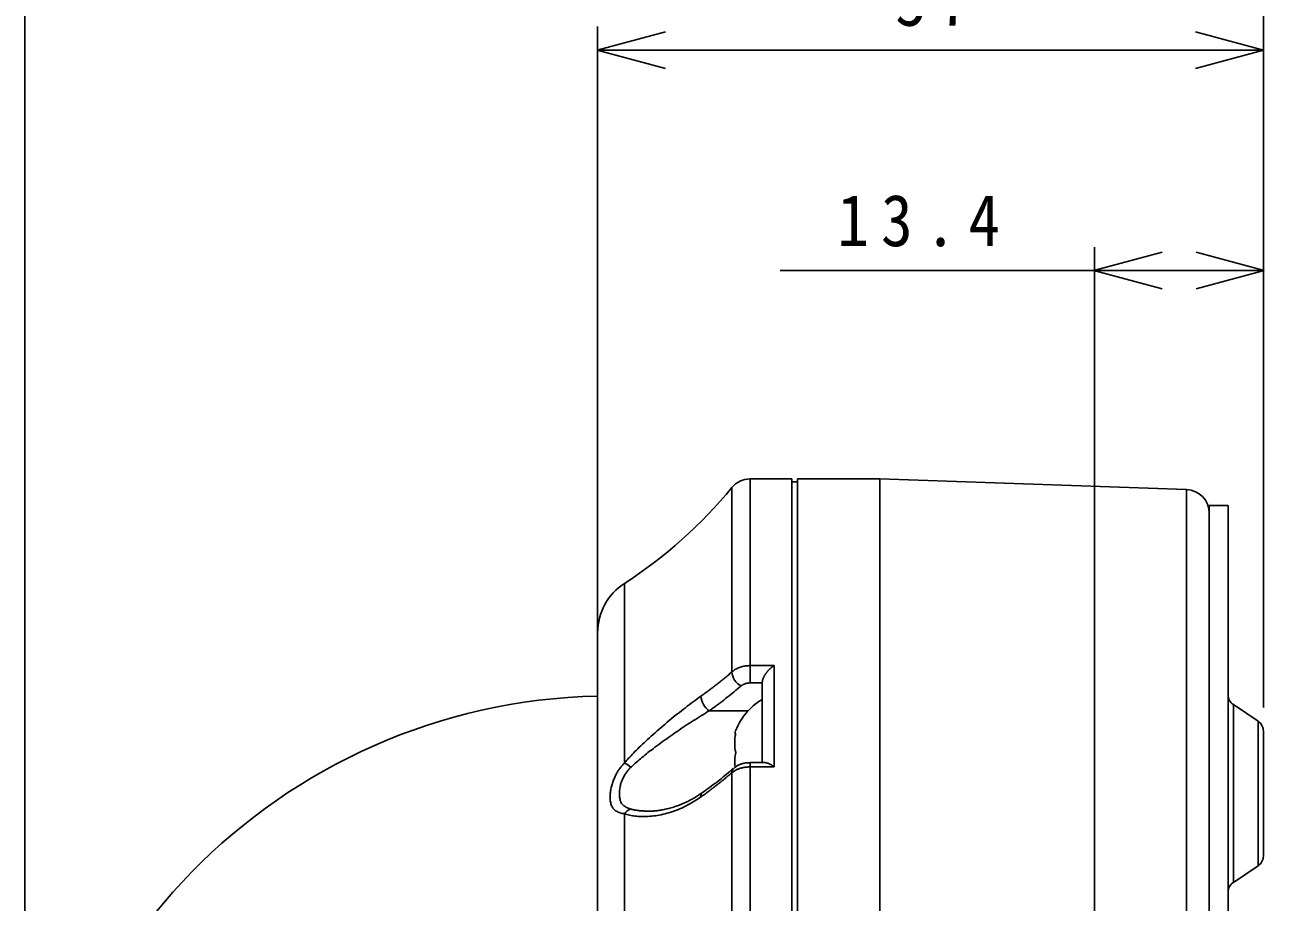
# Model space of a CAD drawing. Units: millimetres on the paper, scale 1:2. Extents: x -142 to 142, y -95 to 95.
# Drawn here: x -31.3 to 21.4, y 15.8 to 53.2 of the extents above; entities that cross this region are included whole.
import ezdxf

# ---------------------------------------------------------------- set-up
doc = ezdxf.new("R2010")
doc.units = ezdxf.units.MM
doc.layers.add('0-0_0', color=4, linetype='Continuous')
doc.styles.add('ＭＳ ゴシック', font='')
doc.styles.get('ＭＳ ゴシック').set_extended_font_data('MS Gothic')

msp = doc.modelspace()

# ---------------------------------------------------------------- linework, layer by layer
at = {"layer": '0-0_0', "color": 5}
for p, q in [((-31.277, 0.712), (-31.277, 61.397)), ((21.373, 24.123), (21.373, 61.397)), ((-6.927, 25.606), (-6.927, 53.08)), ((21.373, 24.123), (21.373, 53.08)), ((21.381, 52.08), (-6.94, 52.08)), ((14.191, 0.712), (14.191, 43.706)), ((21.373, 24.123), (21.373, 43.706)), ((14.191, 42.706), (0.834, 42.706)), ((21.408, 42.706), (14.171, 42.706))]:
    msp.add_line(p, q, dxfattribs=at)
at = {"layer": '0-0_0', "color": 7}
for p, q in [((-6.94, 52.08), (-4.042, 52.856)), ((21.381, 52.08), (18.483, 52.856)), ((-6.94, 52.08), (-4.042, 51.303)), ((21.381, 52.08), (18.483, 51.303)), ((14.171, 42.706), (17.069, 43.483)), ((21.408, 42.706), (18.51, 43.483)), ((14.171, 42.706), (17.069, 41.93)), ((21.408, 42.706), (18.51, 41.93))]:
    msp.add_line(p, q, dxfattribs=at)
at = {"layer": '0-0_0'}
for p, q in [((1.323, 33.84), (-0.447, 33.84)), ((-0.447, 33.84), (-0.447, 25.901)), ((1.323, 33.84), (1.323, -34.415)), ((5.073, 33.84), (1.573, 33.84)), ((1.573, 33.84), (1.573, -34.415)), ((18.108, 33.385), (5.073, 33.84)), ((5.073, -34.415), (5.073, 33.84)), ((-1.22, 25.632), (-1.22, 33.475)), ((1.573, 33.712), (1.323, 33.712)), ((18.108, 2.758), (18.108, 33.385)), ((19.873, 32.712), (19.073, 32.712)), ((19.073, 3.837), (19.073, 32.712)), ((19.873, 3.837), (19.873, 32.712)), ((-5.786, 29.399), (-5.786, 21.759)), ((-6.927, -27.876), (-6.927, 27.301)), ((-0.447, 25.901), (0.573, 25.901)), ((-0.447, 25.901), (-0.447, 25.164)), ((0.573, 25.901), (0.573, 21.595)), ((0.073, 25.164), (-0.447, 25.164)), ((0.073, 24.444), (0.073, 25.194)), ((0.073, 22.498), (0.073, 24.444)), ((21.151, 23.539), (20.096, 24.242)), ((20.096, 24.242), (20.096, 16.683)), ((-0.532, 23.98), (-2.182, 23.98)), ((21.151, 17.386), (21.151, 23.539)), ((-1.057, 23.012), (-1.1, 23.012)), ((21.373, 17.802), (21.373, 23.123)), ((0.073, 21.775), (0.073, 22.498)), ((0.192, 21.775), (-0.447, 21.775)), ((-0.447, 21.775), (-0.447, 21.595)), ((-1.22, -21.924), (-1.22, 21.349)), ((-0.447, 21.595), (-0.447, -22.171)), ((0.573, 21.595), (-0.447, 21.595)), ((-5.786, 19.593), (-5.786, -20.168)), ((20.096, 16.683), (21.151, 17.386))]:
    msp.add_line(p, q, dxfattribs=at)
for points in [[(-1.22, 25.632), (-1.207, 25.642), (-1.195, 25.652), (-1.182, 25.662), (-1.169, 25.672), (-1.156, 25.682), (-1.143, 25.692), (-1.13, 25.701), (-1.117, 25.711), (-1.103, 25.72), (-1.089, 25.729), (-1.074, 25.738), (-1.06, 25.747), (-1.045, 25.755), (-1.03, 25.763), (-1.015, 25.771), (-0.999, 25.779), (-0.983, 25.786), (-0.967, 25.793), (-0.951, 25.8), (-0.935, 25.807), (-0.918, 25.814), (-0.902, 25.82), (-0.885, 25.826), (-0.869, 25.832), (-0.852, 25.838), (-0.836, 25.843), (-0.82, 25.848), (-0.803, 25.853), (-0.787, 25.857), (-0.771, 25.861), (-0.756, 25.865), (-0.74, 25.869), (-0.725, 25.872), (-0.709, 25.875), (-0.694, 25.878), (-0.679, 25.881), (-0.665, 25.883), (-0.65, 25.886), (-0.636, 25.888)], [(-0.636, 25.888), (-0.622, 25.89), (-0.608, 25.891), (-0.594, 25.893), (-0.581, 25.894), (-0.568, 25.896), (-0.555, 25.897), (-0.542, 25.897), (-0.53, 25.898), (-0.518, 25.899), (-0.506, 25.899), (-0.494, 25.9), (-0.482, 25.9), (-0.471, 25.9), (-0.459, 25.901), (-0.447, 25.901)], [(0.573, 25.901), (0.573, 25.901), (0.571, 25.899), (0.569, 25.898), (0.565, 25.896), (0.562, 25.893), (0.557, 25.89), (0.552, 25.887), (0.547, 25.884), (0.542, 25.88), (0.536, 25.876), (0.53, 25.872), (0.524, 25.868), (0.518, 25.863), (0.511, 25.858), (0.505, 25.853), (0.497, 25.848), (0.49, 25.842), (0.482, 25.836), (0.474, 25.829), (0.466, 25.823), (0.457, 25.815), (0.448, 25.808), (0.439, 25.8), (0.43, 25.792), (0.421, 25.784), (0.411, 25.775), (0.402, 25.767), (0.392, 25.758), (0.383, 25.749), (0.374, 25.74), (0.364, 25.73), (0.355, 25.721), (0.346, 25.711), (0.337, 25.702), (0.328, 25.692), (0.319, 25.683), (0.31, 25.673), (0.301, 25.663), (0.293, 25.653)], [(-2.535, 24.606), (-2.496, 24.634), (-2.457, 24.662), (-2.418, 24.69), (-2.379, 24.718), (-2.341, 24.746), (-2.302, 24.774), (-2.263, 24.802), (-2.225, 24.83), (-2.187, 24.858), (-2.149, 24.887), (-2.111, 24.915), (-2.074, 24.943), (-2.036, 24.972), (-1.999, 25), (-1.962, 25.028), (-1.925, 25.057), (-1.888, 25.085), (-1.852, 25.114), (-1.815, 25.142), (-1.779, 25.171), (-1.743, 25.199), (-1.707, 25.228), (-1.671, 25.257), (-1.635, 25.285), (-1.6, 25.314), (-1.564, 25.343), (-1.529, 25.372), (-1.494, 25.4), (-1.46, 25.429), (-1.425, 25.458), (-1.391, 25.487), (-1.356, 25.516), (-1.322, 25.545), (-1.288, 25.574), (-1.254, 25.603), (-1.22, 25.632)], [(0.097, 25.325), (0.095, 25.319), (0.093, 25.312), (0.091, 25.305), (0.089, 25.299), (0.087, 25.292), (0.086, 25.286), (0.084, 25.28), (0.083, 25.273), (0.081, 25.267), (0.08, 25.26), (0.079, 25.254), (0.078, 25.248), (0.077, 25.242), (0.076, 25.236), (0.076, 25.23), (0.075, 25.224), (0.075, 25.218), (0.074, 25.212), (0.074, 25.206), (0.074, 25.2), (0.073, 25.194)], [(0.293, 25.653), (0.285, 25.643), (0.276, 25.633), (0.268, 25.624), (0.26, 25.614), (0.253, 25.604), (0.245, 25.594), (0.238, 25.584), (0.231, 25.574), (0.224, 25.565), (0.217, 25.555), (0.21, 25.545), (0.204, 25.536), (0.198, 25.526), (0.192, 25.517), (0.186, 25.508), (0.18, 25.499), (0.175, 25.491), (0.17, 25.482), (0.165, 25.474), (0.16, 25.465), (0.156, 25.457), (0.151, 25.449), (0.147, 25.441), (0.143, 25.433), (0.139, 25.425), (0.135, 25.417), (0.131, 25.41), (0.128, 25.402), (0.124, 25.395), (0.121, 25.387), (0.118, 25.38), (0.115, 25.373), (0.112, 25.366), (0.109, 25.359), (0.107, 25.352), (0.104, 25.345), (0.102, 25.338), (0.099, 25.332), (0.097, 25.325)], [(-0.73, 25.102), (-0.738, 25.098), (-0.745, 25.094), (-0.753, 25.09), (-0.76, 25.086), (-0.767, 25.082), (-0.774, 25.077), (-0.781, 25.073), (-0.788, 25.068), (-0.795, 25.064), (-0.801, 25.059), (-0.808, 25.054), (-0.814, 25.049), (-0.821, 25.044), (-0.827, 25.039), (-0.833, 25.034), (-0.905, 24.974), (-0.977, 24.913), (-1.049, 24.853), (-1.121, 24.793), (-1.194, 24.733), (-1.267, 24.673), (-1.34, 24.614), (-1.414, 24.555), (-1.489, 24.496), (-1.564, 24.437), (-1.64, 24.379), (-1.716, 24.322), (-1.793, 24.264), (-1.87, 24.207), (-1.948, 24.15), (-2.026, 24.094), (-2.104, 24.037), (-2.182, 23.98)], [(-0.447, 25.164), (-0.453, 25.164), (-0.459, 25.164), (-0.465, 25.163), (-0.47, 25.163), (-0.476, 25.163), (-0.482, 25.163), (-0.488, 25.162), (-0.495, 25.162), (-0.501, 25.162), (-0.507, 25.161), (-0.514, 25.161), (-0.52, 25.16), (-0.527, 25.159), (-0.534, 25.158), (-0.541, 25.157), (-0.548, 25.156), (-0.555, 25.155), (-0.562, 25.154), (-0.57, 25.153), (-0.577, 25.152), (-0.585, 25.15), (-0.593, 25.148), (-0.601, 25.147), (-0.608, 25.145), (-0.616, 25.143), (-0.624, 25.141), (-0.633, 25.139), (-0.641, 25.136), (-0.649, 25.134), (-0.657, 25.131), (-0.665, 25.128), (-0.674, 25.125), (-0.682, 25.122), (-0.69, 25.119), (-0.698, 25.116), (-0.706, 25.112), (-0.714, 25.109), (-0.722, 25.105), (-0.73, 25.102)], [(-5.786, 21.759), (-5.76, 21.789), (-5.729, 21.824), (-5.693, 21.865), (-5.652, 21.91), (-5.608, 21.96), (-5.56, 22.012), (-5.508, 22.068), (-5.454, 22.125), (-5.398, 22.184), (-5.34, 22.244), (-5.28, 22.305), (-5.219, 22.367), (-5.155, 22.429), (-5.089, 22.493), (-5.021, 22.558), (-4.951, 22.624), (-4.878, 22.692), (-4.804, 22.761), (-4.727, 22.831), (-4.648, 22.902), (-4.567, 22.974), (-4.484, 23.047), (-4.401, 23.121), (-4.316, 23.195), (-4.23, 23.269), (-4.144, 23.343), (-4.057, 23.417), (-3.97, 23.49), (-3.884, 23.562), (-3.797, 23.634), (-3.71, 23.705), (-3.624, 23.776), (-3.538, 23.845), (-3.453, 23.914), (-3.367, 23.981), (-3.283, 24.047), (-3.198, 24.112), (-3.115, 24.176), (-3.032, 24.239)], [(-3.032, 24.239), (-2.949, 24.301), (-2.866, 24.363), (-2.783, 24.424), (-2.7, 24.485), (-2.618, 24.546), (-2.535, 24.606)], [(-2.182, 23.98), (-2.265, 23.929), (-2.348, 23.878), (-2.432, 23.827), (-2.516, 23.775), (-2.601, 23.723), (-2.685, 23.67), (-2.77, 23.616), (-2.856, 23.562), (-2.942, 23.507), (-3.028, 23.451), (-3.114, 23.395), (-3.201, 23.337), (-3.288, 23.279), (-3.376, 23.22), (-3.463, 23.161), (-3.551, 23.1), (-3.639, 23.04), (-3.728, 22.978), (-3.816, 22.916), (-3.904, 22.854), (-3.992, 22.792), (-4.078, 22.729), (-4.164, 22.667), (-4.249, 22.606), (-4.332, 22.545), (-4.413, 22.485), (-4.492, 22.426), (-4.569, 22.368), (-4.643, 22.311), (-4.716, 22.256), (-4.786, 22.201), (-4.853, 22.147), (-4.919, 22.094), (-4.983, 22.042), (-5.046, 21.991), (-5.106, 21.94), (-5.165, 21.889), (-5.222, 21.84), (-5.276, 21.792)], [(-6.266, 20.984), (-6.249, 21.028), (-6.232, 21.072), (-6.215, 21.114), (-6.197, 21.156), (-6.179, 21.196), (-6.161, 21.234), (-6.143, 21.271), (-6.125, 21.307), (-6.107, 21.341), (-6.088, 21.374), (-6.069, 21.407), (-6.049, 21.438), (-6.028, 21.47), (-6.006, 21.501), (-5.983, 21.532), (-5.958, 21.563), (-5.933, 21.594), (-5.908, 21.624), (-5.883, 21.653), (-5.859, 21.68), (-5.837, 21.704), (-5.817, 21.726), (-5.8, 21.744), (-5.786, 21.759)], [(-5.276, 21.792), (-5.327, 21.747), (-5.374, 21.704), (-5.417, 21.665), (-5.455, 21.63), (-5.487, 21.6), (-5.514, 21.575), (-5.525, 21.564), (-5.539, 21.55), (-5.556, 21.533), (-5.574, 21.513), (-5.595, 21.491), (-5.616, 21.466), (-5.639, 21.439), (-5.663, 21.411), (-5.686, 21.38), (-5.71, 21.348), (-5.734, 21.314), (-5.757, 21.279), (-5.781, 21.242), (-5.803, 21.203), (-5.825, 21.163), (-5.846, 21.121), (-5.866, 21.077), (-5.885, 21.032), (-5.903, 20.986), (-5.92, 20.938), (-5.935, 20.889), (-5.949, 20.839), (-5.961, 20.789), (-5.972, 20.739), (-5.982, 20.689), (-5.99, 20.64), (-5.996, 20.591), (-6, 20.543), (-6.002, 20.497), (-6.003, 20.452), (-6.002, 20.407), (-6, 20.364), (-5.995, 20.323)], [(-0.447, 21.772), (-0.456, 21.772), (-0.466, 21.772), (-0.479, 21.773), (-0.493, 21.773), (-0.51, 21.773), (-0.527, 21.772), (-0.546, 21.771), (-0.566, 21.77), (-0.586, 21.768), (-0.607, 21.766), (-0.628, 21.763), (-0.65, 21.76), (-0.672, 21.756), (-0.695, 21.751), (-0.717, 21.746), (-0.74, 21.74), (-0.764, 21.734), (-0.787, 21.727), (-0.811, 21.719), (-0.835, 21.711), (-0.859, 21.703), (-0.883, 21.693), (-0.907, 21.684), (-0.93, 21.673), (-0.953, 21.662), (-0.975, 21.651), (-0.997, 21.638), (-1.018, 21.625), (-1.038, 21.612), (-1.058, 21.598), (-1.076, 21.584), (-1.094, 21.57), (-1.111, 21.557), (-1.126, 21.544), (-1.141, 21.531), (-1.155, 21.519)], [(0.294, 21.756), (0.286, 21.759), (0.278, 21.761), (0.27, 21.763), (0.262, 21.765), (0.255, 21.767), (0.248, 21.768), (0.24, 21.77), (0.234, 21.771), (0.227, 21.772), (0.22, 21.772), (0.214, 21.773), (0.208, 21.773), (0.202, 21.773), (0.197, 21.774), (0.192, 21.774)], [(0.573, 21.595), (0.573, 21.596), (0.571, 21.597), (0.569, 21.599), (0.565, 21.601), (0.562, 21.604), (0.557, 21.608), (0.552, 21.611), (0.547, 21.615), (0.542, 21.619), (0.536, 21.623), (0.53, 21.628), (0.524, 21.632), (0.518, 21.636), (0.511, 21.641), (0.505, 21.646), (0.497, 21.651), (0.49, 21.655), (0.482, 21.661), (0.474, 21.666), (0.466, 21.671), (0.457, 21.676), (0.448, 21.682), (0.439, 21.687), (0.43, 21.692), (0.421, 21.698), (0.411, 21.703), (0.402, 21.708), (0.392, 21.713), (0.383, 21.718), (0.374, 21.723), (0.364, 21.727), (0.355, 21.731), (0.346, 21.735), (0.337, 21.739), (0.328, 21.743), (0.319, 21.747), (0.311, 21.75), (0.302, 21.753), (0.294, 21.756)], [(-1.163, 21.526), (-1.235, 21.464), (-1.307, 21.403), (-1.378, 21.343), (-1.449, 21.283), (-1.52, 21.224), (-1.591, 21.165), (-1.663, 21.107), (-1.735, 21.05), (-1.807, 20.993), (-1.881, 20.936), (-1.955, 20.88), (-2.029, 20.824), (-2.104, 20.769), (-2.178, 20.715), (-2.253, 20.661), (-2.328, 20.607), (-2.402, 20.554), (-2.475, 20.502)], [(-1.22, 21.349), (-1.237, 21.334), (-1.255, 21.318), (-1.273, 21.303), (-1.29, 21.288), (-1.308, 21.273), (-1.326, 21.258), (-1.344, 21.243), (-1.361, 21.227), (-1.379, 21.212), (-1.397, 21.197), (-1.415, 21.182), (-1.433, 21.167), (-1.451, 21.152), (-1.469, 21.137), (-1.487, 21.122), (-1.505, 21.107), (-1.523, 21.092), (-1.541, 21.077), (-1.559, 21.062), (-1.578, 21.047), (-1.596, 21.032), (-1.614, 21.018), (-1.632, 21.003), (-1.65, 20.988), (-1.669, 20.973), (-1.687, 20.958), (-1.705, 20.944), (-1.724, 20.929), (-1.742, 20.914), (-1.76, 20.9), (-1.778, 20.885), (-1.797, 20.871), (-1.815, 20.856), (-1.833, 20.842), (-1.852, 20.828), (-1.87, 20.813), (-1.888, 20.799), (-1.906, 20.785), (-1.925, 20.77)], [(-0.447, 21.595), (-0.484, 21.593), (-0.522, 21.59), (-0.559, 21.587), (-0.595, 21.584), (-0.632, 21.581), (-0.667, 21.576), (-0.703, 21.572), (-0.737, 21.566), (-0.771, 21.56), (-0.804, 21.553), (-0.836, 21.544), (-0.867, 21.535), (-0.897, 21.526), (-0.927, 21.515), (-0.955, 21.504), (-0.982, 21.492), (-1.009, 21.48), (-1.034, 21.467), (-1.059, 21.454), (-1.083, 21.44), (-1.105, 21.427), (-1.127, 21.413), (-1.147, 21.399), (-1.167, 21.386), (-1.186, 21.373), (-1.203, 21.361), (-1.22, 21.349)], [(-5.786, 19.593), (-5.833, 19.605), (-5.88, 19.617), (-5.925, 19.63), (-5.969, 19.643), (-6.012, 19.657), (-6.053, 19.673), (-6.092, 19.69), (-6.129, 19.709), (-6.163, 19.73), (-6.195, 19.753), (-6.224, 19.779), (-6.25, 19.807), (-6.274, 19.837), (-6.295, 19.869), (-6.314, 19.903), (-6.331, 19.939), (-6.346, 19.977), (-6.359, 20.017), (-6.37, 20.058), (-6.379, 20.102), (-6.387, 20.146), (-6.392, 20.192), (-6.396, 20.238), (-6.398, 20.286), (-6.399, 20.333), (-6.398, 20.381), (-6.395, 20.429), (-6.391, 20.476), (-6.385, 20.524), (-6.378, 20.571), (-6.37, 20.618), (-6.361, 20.664), (-6.35, 20.711), (-6.338, 20.757), (-6.325, 20.803), (-6.311, 20.848), (-6.297, 20.894), (-6.282, 20.939), (-6.266, 20.984)], [(-1.925, 20.77), (-1.943, 20.756), (-1.961, 20.742), (-1.98, 20.728), (-1.998, 20.714), (-2.016, 20.7), (-2.034, 20.686), (-2.053, 20.672), (-2.071, 20.658), (-2.089, 20.644), (-2.108, 20.63), (-2.126, 20.616), (-2.144, 20.602), (-2.163, 20.589), (-2.181, 20.575), (-2.199, 20.561), (-2.218, 20.547), (-2.236, 20.534), (-2.255, 20.52), (-2.273, 20.506), (-2.292, 20.493), (-2.31, 20.479), (-2.329, 20.465), (-2.347, 20.452), (-2.366, 20.438), (-2.385, 20.425), (-2.403, 20.411), (-2.422, 20.398), (-2.441, 20.384), (-2.46, 20.371), (-2.478, 20.357), (-2.497, 20.344), (-2.516, 20.33), (-2.535, 20.317)], [(-5.995, 20.323), (-5.99, 20.283), (-5.982, 20.244), (-5.974, 20.206), (-5.963, 20.17), (-5.952, 20.136), (-5.938, 20.103), (-5.923, 20.072), (-5.906, 20.043), (-5.887, 20.015), (-5.867, 19.989), (-5.843, 19.965), (-5.818, 19.942), (-5.791, 19.921), (-5.761, 19.902), (-5.729, 19.884), (-5.696, 19.868), (-5.662, 19.852), (-5.626, 19.837), (-5.589, 19.823), (-5.552, 19.809), (-5.514, 19.795)], [(-2.535, 20.317), (-2.596, 20.277), (-2.659, 20.236), (-2.726, 20.193), (-2.794, 20.15), (-2.865, 20.106), (-2.938, 20.062), (-3.013, 20.019), (-3.089, 19.977), (-3.167, 19.936), (-3.245, 19.896), (-3.325, 19.858), (-3.405, 19.822), (-3.486, 19.788), (-3.568, 19.755), (-3.65, 19.724), (-3.732, 19.695), (-3.815, 19.668), (-3.898, 19.643), (-3.98, 19.62), (-4.063, 19.598), (-4.145, 19.579), (-4.227, 19.561), (-4.309, 19.545), (-4.389, 19.531), (-4.469, 19.519), (-4.548, 19.508), (-4.626, 19.499), (-4.702, 19.492), (-4.777, 19.486), (-4.851, 19.482), (-4.924, 19.479), (-4.995, 19.478), (-5.064, 19.479), (-5.132, 19.482), (-5.198, 19.486), (-5.262, 19.491), (-5.325, 19.498), (-5.386, 19.507), (-5.446, 19.517)], [(-2.471, 20.502), (-2.512, 20.474), (-2.553, 20.446), (-2.595, 20.418), (-2.638, 20.39), (-2.681, 20.362), (-2.725, 20.333), (-2.769, 20.306), (-2.814, 20.278), (-2.859, 20.252), (-2.905, 20.225), (-2.951, 20.2), (-2.998, 20.175), (-3.045, 20.151), (-3.092, 20.128), (-3.14, 20.105), (-3.188, 20.082), (-3.237, 20.06), (-3.286, 20.039), (-3.336, 20.018), (-3.386, 19.997), (-3.437, 19.977), (-3.488, 19.958), (-3.539, 19.939), (-3.59, 19.921), (-3.642, 19.903), (-3.694, 19.887), (-3.746, 19.871), (-3.799, 19.856), (-3.851, 19.841), (-3.903, 19.828), (-3.954, 19.815), (-4.005, 19.803), (-4.055, 19.792), (-4.104, 19.781), (-4.152, 19.772), (-4.198, 19.763), (-4.243, 19.755), (-4.286, 19.747), (-4.328, 19.741)], [(-5.446, 19.517), (-5.504, 19.528), (-5.562, 19.54), (-5.618, 19.552), (-5.675, 19.565), (-5.731, 19.579), (-5.786, 19.593)], [(-5.514, 19.795), (-5.487, 19.789), (-5.459, 19.783), (-5.431, 19.777), (-5.403, 19.771), (-5.375, 19.766), (-5.347, 19.76), (-5.319, 19.755), (-5.291, 19.75), (-5.263, 19.746), (-5.234, 19.742), (-5.206, 19.738), (-5.178, 19.734), (-5.15, 19.731), (-5.122, 19.728), (-5.094, 19.726), (-5.066, 19.723), (-5.037, 19.721), (-5.009, 19.72), (-4.981, 19.718), (-4.953, 19.717), (-4.925, 19.716), (-4.897, 19.716), (-4.869, 19.715), (-4.841, 19.715), (-4.814, 19.714), (-4.787, 19.714), (-4.761, 19.714)], [(-4.328, 19.741), (-4.369, 19.735), (-4.408, 19.73), (-4.445, 19.725), (-4.482, 19.722), (-4.517, 19.719), (-4.551, 19.716), (-4.584, 19.715), (-4.616, 19.714), (-4.645, 19.714), (-4.672, 19.714), (-4.697, 19.714), (-4.718, 19.714), (-4.737, 19.715), (-4.751, 19.715), (-4.761, 19.716)]]:
    msp.add_lwpolyline(points, dxfattribs=at)
for centre, radius, start, end in [((-0.447, 32.84), 1, 90, 140.5581), ((-16.665, 46.181), 20, 302.9513, 320.5581), ((18.073, 32.386), 1, 0, 88), ((-4.427, 27.301), 2.5, 122.9513, 180), ((-0.473, 25.691), 0.749, 184.5329, 241.2205), ((-6.377, -0.288), 24.9, 91.2657, 268.7343), ((-1.714, 24.657), 0.822, 183.5103, 235.3501), ((1.371, 22.212), 2.597, 119.9633, 162.0592), ((20.373, 24.658), 0.5, 180, 236.3099), ((20.873, 23.123), 0.5, 0, 56.3099), ((0.759, 22.612), 1.859, 167.5776, 192.4224), ((0.759, 21.812), 1.859, 167.5767, 186.7302), ((-6.485, 20.434), 1.498, 49.6109, 62.1946), ((-1.023, 21.38), 0.199, 133.3527, 188.893), ((-2.346, 20.353), 0.193, 131.0402, 190.7902), ((-5.397, 19.354), 0.456, 104.8655, 148.4771), ((20.873, 17.802), 0.5, 303.6901, 0), ((20.373, 16.267), 0.5, 123.6901, 180)]:
    msp.add_arc(centre, radius, start, end, dxfattribs=at)

# ---------------------------------------------------------------- texts
at = {"layer": '0-0_0', "color": 5, "char_height": 2.199, "attachment_point": 7, "style": 'ＭＳ ゴシック'}
for s, insert in [('\\T1.36;\\W0.9;57', (5.723, 53.08)), ('\\T1.38;\\W0.9;13.4', (3.262, 43.706))]:
    msp.add_mtext(s, dxfattribs=dict(at, insert=insert))

doc.saveas('drawing.dxf')
